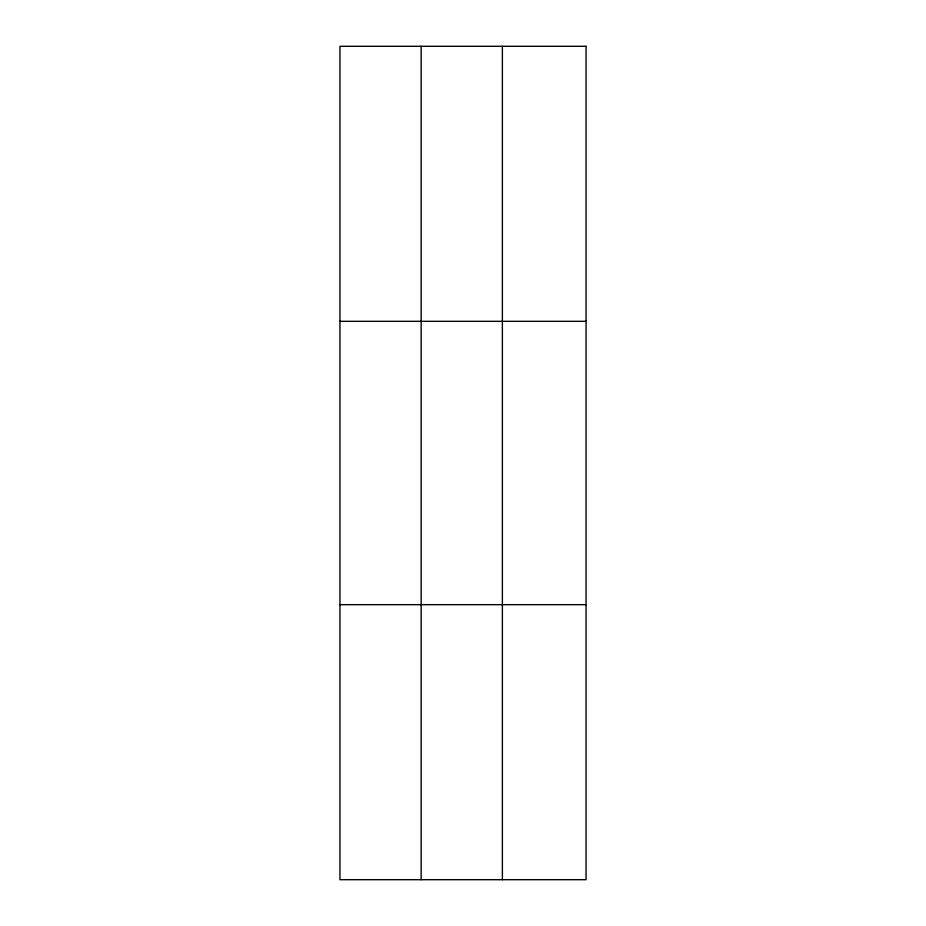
<?xml version="1.0" encoding="UTF-8"?>
<svg xmlns="http://www.w3.org/2000/svg" width="926" height="926" viewBox="0 0 926 926"><rect width="100%" height="100%" fill="white"/><g stroke="black" fill="none" stroke-linecap="round" stroke-linejoin="round"><path stroke-width="1.39" d="M421.156 879.7L421.156 46.3M502.378 879.7L502.378 46.3M339.946 321.322L586.054 321.322M339.946 604.678L586.054 604.678M586.054 46.3L586.054 879.7L339.946 879.7L339.946 46.3L586.054 46.3"/></g></svg>
